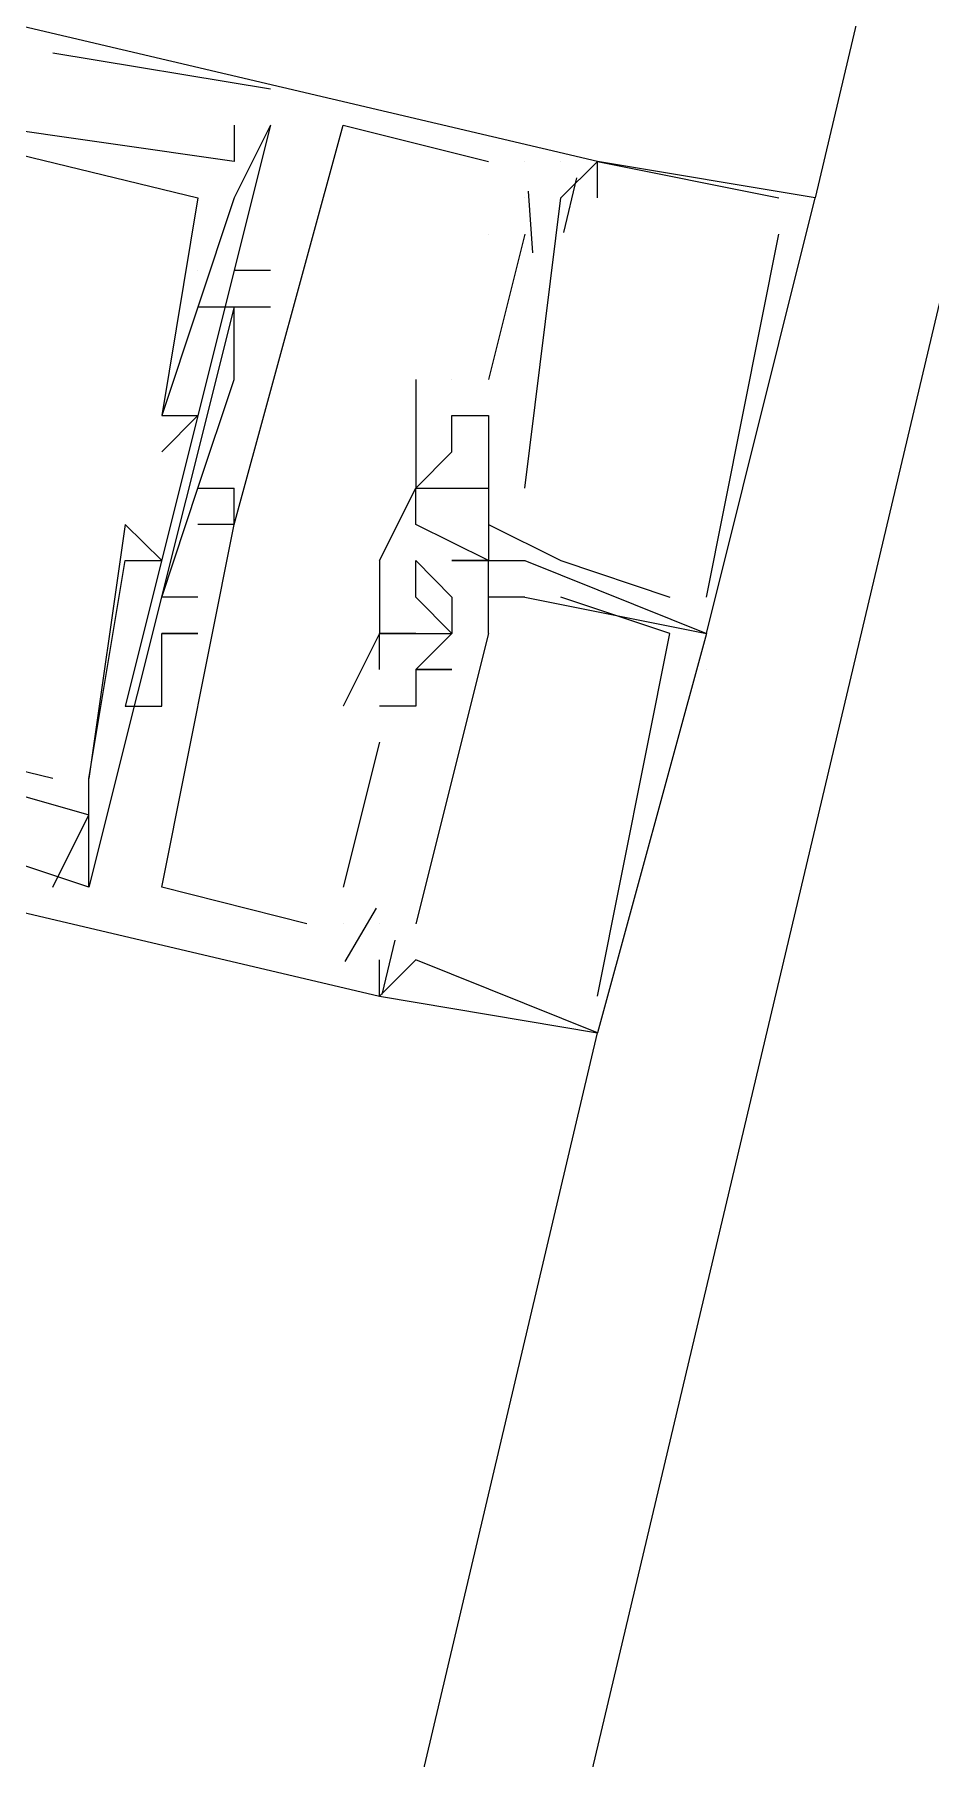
# Model space of a CAD drawing. Header units: feet. Extents: x -84 to 198, y -22 to 181.
# Drawn here: x 118.62 to 118.949, y 66.778 to 67.411 of the extents above; entities that cross this region are included whole.
import ezdxf

# ---------------------------------------------------------------- set-up
doc = ezdxf.new("R2010")
doc.units = ezdxf.units.FT
doc.layers.add('A-LINEA', color=7, linetype='CONTINUOUS')

msp = doc.modelspace()

# ---------------------------------------------------------------- linework, layer by layer
at = {"layer": 'A-LINEA'}
for p, q in [((124.44, 90.4978), (117.1467, 59.6844)), ((120.56, 74.3644), (118.9067, 67.3511)), ((118.6267, 67.4044), (118.7067, 67.3911)), ((118.6267, 67.4044), (118.6267, 67.4044)), ((118.6267, 67.4044), (118.7067, 67.3911)), ((118.6267, 67.4044), (118.6267, 67.4044)), ((118.6267, 67.4044), (118.7067, 67.3911)), ((118.6267, 67.4044), (118.6267, 67.4044)), ((118.7067, 67.3911), (118.7067, 67.3911)), ((118.7067, 67.3911), (118.7067, 67.3911)), ((118.7067, 67.3911), (118.7067, 67.3911)), ((118.6933, 67.3778), (118.6933, 67.3778)), ((118.6933, 67.3778), (118.6933, 67.3778)), ((118.6933, 67.3778), (118.6933, 67.3778)), ((118.7067, 67.3778), (118.7067, 67.3778)), ((118.7067, 67.3778), (118.7067, 67.3778)), ((118.7067, 67.3778), (118.7067, 67.3778)), ((118.7067, 67.3778), (118.7067, 67.3778)), ((118.7067, 67.3778), (118.7067, 67.3778)), ((118.7067, 67.3778), (118.7067, 67.3778)), ((118.7333, 67.3778), (118.7333, 67.3778)), ((118.7333, 67.3778), (118.7333, 67.3778)), ((118.7333, 67.3778), (118.7333, 67.3778)), ((118.6933, 67.3644), (118.6933, 67.3644)), ((118.6933, 67.3644), (118.6933, 67.3644)), ((118.6933, 67.3644), (118.6933, 67.3644)), ((118.7867, 67.3644), (118.7867, 67.3644)), ((118.7867, 67.3644), (118.7867, 67.3644)), ((118.7867, 67.3644), (118.7867, 67.3644)), ((118.8, 67.3644), (118.8, 67.3644)), ((118.8, 67.3644), (118.8, 67.3644)), ((118.8, 67.3644), (118.8, 67.3644)), ((118.8133, 67.3644), (118.8133, 67.3644)), ((118.8133, 67.3644), (118.8133, 67.3644)), ((118.8133, 67.3644), (118.8133, 67.3644)), ((118.8133, 67.3644), (118.8133, 67.3644)), ((118.8133, 67.3644), (118.8133, 67.3644)), ((118.8133, 67.3644), (118.8133, 67.3644)), ((118.8267, 67.3644), (118.8267, 67.3644)), ((118.8267, 67.3644), (118.8267, 67.3644)), ((118.8267, 67.3644), (118.8267, 67.3644)), ((118.8267, 67.3644), (118.8267, 67.3644)), ((118.8267, 67.3644), (118.8267, 67.3644)), ((118.8267, 67.3644), (118.8267, 67.3644)), ((118.8267, 67.3644), (118.8267, 67.3644)), ((118.8267, 67.3644), (118.8267, 67.3644)), ((118.8267, 67.3644), (118.8267, 67.3644)), ((118.819, 67.3584), (118.8143, 67.3384)), ((118.819, 67.3584), (118.8143, 67.3384)), ((118.819, 67.3584), (118.8143, 67.3384)), ((118.68, 67.3511), (118.68, 67.3511)), ((118.68, 67.3511), (118.68, 67.3511)), ((118.68, 67.3511), (118.68, 67.3511)), ((118.6933, 67.3511), (118.6933, 67.3511)), ((118.6933, 67.3511), (118.6933, 67.3511)), ((118.6933, 67.3511), (118.6933, 67.3511)), ((118.8, 67.2444), (118.8133, 67.3511)), ((118.8, 67.3511), (118.8, 67.3511)), ((118.8, 67.2444), (118.8133, 67.3511)), ((118.8, 67.3511), (118.8, 67.3511)), ((118.8, 67.2444), (118.8133, 67.3511)), ((118.8, 67.3511), (118.8, 67.3511)), ((118.8013, 67.3536), (118.8029, 67.3309)), ((118.8013, 67.3536), (118.8029, 67.3309)), ((118.8013, 67.3536), (118.8029, 67.3309)), ((118.8133, 67.3511), (118.8133, 67.3511)), ((118.8133, 67.3511), (118.8133, 67.3511)), ((118.8133, 67.3511), (118.8133, 67.3511)), ((118.8133, 67.3511), (118.8133, 67.3511)), ((118.8133, 67.3511), (118.8133, 67.3511)), ((118.8133, 67.3511), (118.8133, 67.3511)), ((118.8267, 67.3511), (118.8267, 67.3511)), ((118.8267, 67.3511), (118.8267, 67.3511)), ((118.8267, 67.3511), (118.8267, 67.3511)), ((118.8933, 67.3511), (118.8933, 67.3511)), ((118.8933, 67.3511), (118.8933, 67.3511)), ((118.8933, 67.3511), (118.8933, 67.3511)), ((118.9067, 67.3511), (118.9067, 67.3511)), ((118.9067, 67.3511), (118.9067, 67.3511)), ((118.9067, 67.3511), (118.9067, 67.3511)), ((118.7867, 67.3378), (118.7867, 67.3378)), ((118.8, 67.3378), (118.7867, 67.2844)), ((118.7867, 67.3378), (118.7867, 67.3378)), ((118.8, 67.3378), (118.7867, 67.2844)), ((118.7867, 67.3378), (118.7867, 67.3378)), ((118.8, 67.3378), (118.7867, 67.2844)), ((118.8, 67.3378), (118.8, 67.3378)), ((118.8, 67.3378), (118.8, 67.3378)), ((118.8, 67.3378), (118.8, 67.3378)), ((118.8933, 67.3378), (118.8933, 67.3378)), ((118.8933, 67.3378), (118.8933, 67.3378)), ((118.8933, 67.3378), (118.8933, 67.3378)), ((118.68, 67.3244), (118.68, 67.3244)), ((118.68, 67.3244), (118.68, 67.3244)), ((118.68, 67.3244), (118.68, 67.3244)), ((118.68, 67.3244), (118.68, 67.3244)), ((118.68, 67.3244), (118.68, 67.3244)), ((118.68, 67.3244), (118.68, 67.3244)), ((118.7067, 67.3244), (118.6933, 67.3244)), ((118.6933, 67.3244), (118.6933, 67.3244)), ((118.7067, 67.3244), (118.6933, 67.3244)), ((118.6933, 67.3244), (118.6933, 67.3244)), ((118.7067, 67.3244), (118.6933, 67.3244)), ((118.6933, 67.3244), (118.6933, 67.3244)), ((118.7067, 67.3244), (118.7067, 67.3244)), ((118.7067, 67.3244), (118.7067, 67.3244)), ((118.7067, 67.3244), (118.7067, 67.3244)), ((118.68, 67.3111), (118.68, 67.3111)), ((118.68, 67.3111), (118.68, 67.3111)), ((118.68, 67.3111), (118.68, 67.3111)), ((118.6933, 67.3111), (118.6933, 67.3111)), ((118.6933, 67.3111), (118.6933, 67.3111)), ((118.6933, 67.3111), (118.6933, 67.3111)), ((118.6933, 67.3111), (118.6933, 67.3111)), ((118.6933, 67.3111), (118.6933, 67.3111)), ((118.6933, 67.3111), (118.6933, 67.3111)), ((118.7067, 67.3111), (118.7067, 67.3111)), ((118.7067, 67.3111), (118.7067, 67.3111)), ((118.7067, 67.3111), (118.7067, 67.3111)), ((118.6933, 67.2844), (118.6933, 67.2844)), ((118.6933, 67.2844), (118.6933, 67.2844)), ((118.6933, 67.2844), (118.6933, 67.2844)), ((118.76, 67.2844), (118.76, 67.2844)), ((118.76, 67.2844), (118.76, 67.2844)), ((118.76, 67.2844), (118.76, 67.2844)), ((118.7733, 67.2844), (118.7733, 67.2844)), ((118.7733, 67.2844), (118.7733, 67.2844)), ((118.7733, 67.2844), (118.7733, 67.2844)), ((118.7733, 67.2844), (118.7733, 67.2844)), ((118.7733, 67.2844), (118.7733, 67.2844)), ((118.7733, 67.2844), (118.7733, 67.2844)), ((118.7867, 67.2844), (118.7867, 67.2844)), ((118.7867, 67.2844), (118.7867, 67.2844)), ((118.7867, 67.2844), (118.7867, 67.2844)), ((118.6667, 67.2711), (118.6667, 67.2711)), ((118.6667, 67.2711), (118.6667, 67.2711)), ((118.6667, 67.2711), (118.6667, 67.2711)), ((118.6667, 67.2711), (118.6667, 67.2711)), ((118.6667, 67.2711), (118.6667, 67.2711)), ((118.6667, 67.2711), (118.6667, 67.2711)), ((118.68, 67.2711), (118.68, 67.2711)), ((118.68, 67.2711), (118.68, 67.2711)), ((118.68, 67.2711), (118.68, 67.2711)), ((118.7733, 67.2711), (118.7733, 67.2711)), ((118.7733, 67.2711), (118.7733, 67.2711)), ((118.7733, 67.2711), (118.7733, 67.2711)), ((118.7867, 67.2711), (118.7867, 67.2711)), ((118.7867, 67.2711), (118.7867, 67.2711)), ((118.7867, 67.2711), (118.7867, 67.2711)), ((118.6667, 67.2578), (118.6667, 67.2578)), ((118.6667, 67.2578), (118.6667, 67.2578)), ((118.6667, 67.2578), (118.6667, 67.2578)), ((118.7733, 67.2578), (118.7733, 67.2578)), ((118.7733, 67.2578), (118.7733, 67.2578)), ((118.7733, 67.2578), (118.7733, 67.2578)), ((118.7867, 67.2578), (118.7867, 67.2578)), ((118.7867, 67.2578), (118.7867, 67.2578)), ((118.7867, 67.2578), (118.7867, 67.2578)), ((118.68, 67.2444), (118.68, 67.2444)), ((118.68, 67.2444), (118.68, 67.2444)), ((118.68, 67.2444), (118.68, 67.2444)), ((118.68, 67.2444), (118.68, 67.2444)), ((118.68, 67.2444), (118.68, 67.2444)), ((118.68, 67.2444), (118.68, 67.2444)), ((118.6933, 67.2444), (118.6933, 67.2444)), ((118.6933, 67.2444), (118.6933, 67.2444)), ((118.6933, 67.2444), (118.6933, 67.2444)), ((118.6933, 67.2444), (118.6933, 67.2444)), ((118.6933, 67.2444), (118.6933, 67.2444)), ((118.6933, 67.2444), (118.6933, 67.2444)), ((118.76, 67.2444), (118.76, 67.2444)), ((118.76, 67.2444), (118.76, 67.2444)), ((118.76, 67.2444), (118.76, 67.2444)), ((118.76, 67.2444), (118.76, 67.2444)), ((118.76, 67.2444), (118.76, 67.2444)), ((118.76, 67.2444), (118.76, 67.2444)), ((118.76, 67.2444), (118.76, 67.2444)), ((118.76, 67.2444), (118.76, 67.2444)), ((118.76, 67.2444), (118.76, 67.2444)), ((118.7733, 67.2444), (118.7733, 67.2444)), ((118.7733, 67.2444), (118.7733, 67.2444)), ((118.7733, 67.2444), (118.7733, 67.2444)), ((118.7867, 67.2444), (118.7867, 67.2444)), ((118.7867, 67.2444), (118.7867, 67.2444)), ((118.7867, 67.2444), (118.7867, 67.2444)), ((118.7867, 67.2444), (118.7867, 67.2444)), ((118.7867, 67.2444), (118.7867, 67.2444)), ((118.7867, 67.2444), (118.7867, 67.2444)), ((118.7867, 67.2444), (118.7867, 67.2444)), ((118.7867, 67.2444), (118.7867, 67.2444)), ((118.7867, 67.2444), (118.7867, 67.2444)), ((118.8, 67.2444), (118.8, 67.2444)), ((118.8, 67.2444), (118.8, 67.2444)), ((118.8, 67.2444), (118.8, 67.2444)), ((118.6533, 67.2311), (118.6533, 67.2311)), ((118.6533, 67.2311), (118.6533, 67.2311)), ((118.6533, 67.2311), (118.6533, 67.2311)), ((118.6933, 67.2311), (118.68, 67.2311)), ((118.68, 67.2311), (118.68, 67.2311)), ((118.6933, 67.2311), (118.68, 67.2311)), ((118.68, 67.2311), (118.68, 67.2311)), ((118.6933, 67.2311), (118.68, 67.2311)), ((118.68, 67.2311), (118.68, 67.2311)), ((118.6933, 67.2311), (118.6933, 67.2311)), ((118.6933, 67.2311), (118.6933, 67.2311)), ((118.6933, 67.2311), (118.6933, 67.2311)), ((118.6933, 67.2311), (118.6933, 67.2311)), ((118.6933, 67.2311), (118.6933, 67.2311)), ((118.6933, 67.2311), (118.6933, 67.2311)), ((118.6933, 67.2311), (118.6933, 67.2311)), ((118.6933, 67.2311), (118.6933, 67.2311)), ((118.6933, 67.2311), (118.6933, 67.2311)), ((118.76, 67.2311), (118.76, 67.2311)), ((118.76, 67.2311), (118.76, 67.2311)), ((118.76, 67.2311), (118.76, 67.2311)), ((118.7867, 67.2311), (118.7867, 67.2311)), ((118.7867, 67.2311), (118.7867, 67.2311)), ((118.7867, 67.2311), (118.7867, 67.2311)), ((118.6533, 67.2178), (118.6533, 67.2178)), ((118.6533, 67.2178), (118.6533, 67.2178)), ((118.6533, 67.2178), (118.6533, 67.2178)), ((118.6667, 67.2178), (118.6667, 67.2178)), ((118.6667, 67.2178), (118.6667, 67.2178)), ((118.6667, 67.2178), (118.6667, 67.2178)), ((118.7467, 67.2178), (118.7467, 67.2178)), ((118.7467, 67.2178), (118.7467, 67.2178)), ((118.7467, 67.2178), (118.7467, 67.2178)), ((118.7467, 67.2178), (118.7467, 67.2178)), ((118.7467, 67.2178), (118.7467, 67.2178)), ((118.7467, 67.2178), (118.7467, 67.2178)), ((118.76, 67.2178), (118.76, 67.2178)), ((118.76, 67.2178), (118.76, 67.2178)), ((118.76, 67.2178), (118.76, 67.2178)), ((118.76, 67.2178), (118.76, 67.2178)), ((118.76, 67.2178), (118.76, 67.2178)), ((118.76, 67.2178), (118.76, 67.2178)), ((118.76, 67.2178), (118.76, 67.2178)), ((118.76, 67.2178), (118.76, 67.2178)), ((118.76, 67.2178), (118.76, 67.2178)), ((118.76, 67.2178), (118.76, 67.2178)), ((118.76, 67.2178), (118.76, 67.2178)), ((118.76, 67.2178), (118.76, 67.2178)), ((118.76, 67.2178), (118.76, 67.2178)), ((118.76, 67.2178), (118.76, 67.2178)), ((118.76, 67.2178), (118.76, 67.2178)), ((118.7733, 67.2178), (118.7733, 67.2178)), ((118.7733, 67.2178), (118.7733, 67.2178)), ((118.7733, 67.2178), (118.7733, 67.2178)), ((118.7733, 67.2178), (118.7733, 67.2178)), ((118.7733, 67.2178), (118.7733, 67.2178)), ((118.7733, 67.2178), (118.7733, 67.2178)), ((118.7867, 67.2178), (118.7867, 67.2178)), ((118.7867, 67.2178), (118.7867, 67.2178)), ((118.7867, 67.2178), (118.7867, 67.2178)), ((118.7867, 67.2178), (118.7867, 67.2178)), ((118.7867, 67.2178), (118.7867, 67.2178)), ((118.7867, 67.2178), (118.7867, 67.2178)), ((118.7867, 67.2178), (118.7867, 67.2178)), ((118.7867, 67.2178), (118.7867, 67.2178)), ((118.7867, 67.2178), (118.7867, 67.2178)), ((118.8, 67.2178), (118.8, 67.2178)), ((118.8, 67.2178), (118.8, 67.2178)), ((118.8, 67.2178), (118.8, 67.2178)), ((118.8, 67.2178), (118.8, 67.2178)), ((118.8, 67.2178), (118.8, 67.2178)), ((118.8, 67.2178), (118.8, 67.2178)), ((118.8133, 67.2178), (118.8133, 67.2178)), ((118.8133, 67.2178), (118.8133, 67.2178)), ((118.8133, 67.2178), (118.8133, 67.2178)), ((118.6667, 67.2044), (118.6667, 67.2044)), ((118.6667, 67.2044), (118.6667, 67.2044)), ((118.6667, 67.2044), (118.6667, 67.2044)), ((118.68, 67.2044), (118.68, 67.2044)), ((118.68, 67.2044), (118.68, 67.2044)), ((118.68, 67.2044), (118.68, 67.2044)), ((118.76, 67.2044), (118.76, 67.2044)), ((118.76, 67.2044), (118.76, 67.2044)), ((118.76, 67.2044), (118.76, 67.2044)), ((118.7733, 67.2044), (118.7733, 67.2044)), ((118.7733, 67.2044), (118.7733, 67.2044)), ((118.7733, 67.2044), (118.7733, 67.2044)), ((118.7867, 67.1911), (118.7867, 67.2044)), ((118.7867, 67.2044), (118.7867, 67.2044)), ((118.7867, 67.2044), (118.7867, 67.2044)), ((118.7867, 67.1911), (118.7867, 67.2044)), ((118.7867, 67.2044), (118.7867, 67.2044)), ((118.7867, 67.2044), (118.7867, 67.2044)), ((118.7867, 67.1911), (118.7867, 67.2044)), ((118.7867, 67.2044), (118.7867, 67.2044)), ((118.7867, 67.2044), (118.7867, 67.2044)), ((118.8, 67.2044), (118.8, 67.2044)), ((118.8, 67.2044), (118.8, 67.2044)), ((118.8, 67.2044), (118.8, 67.2044)), ((118.8, 67.2044), (118.8, 67.2044)), ((118.8, 67.2044), (118.8, 67.2044)), ((118.8, 67.2044), (118.8, 67.2044)), ((118.8, 67.2044), (118.8, 67.2044)), ((118.8, 67.2044), (118.8, 67.2044)), ((118.8, 67.2044), (118.8, 67.2044)), ((118.8133, 67.2044), (118.8133, 67.2044)), ((118.8133, 67.2044), (118.8133, 67.2044)), ((118.8133, 67.2044), (118.8133, 67.2044)), ((118.8533, 67.2044), (118.8533, 67.2044)), ((118.8533, 67.2044), (118.8533, 67.2044)), ((118.8533, 67.2044), (118.8533, 67.2044)), ((118.8667, 67.2044), (118.8667, 67.2044)), ((118.8667, 67.2044), (118.8667, 67.2044)), ((118.8667, 67.2044), (118.8667, 67.2044)), ((118.8667, 67.2044), (118.8667, 67.2044)), ((118.6667, 67.1911), (118.6667, 67.1911)), ((118.6667, 67.1911), (118.6667, 67.1911)), ((118.6667, 67.1911), (118.6667, 67.1911)), ((118.6667, 67.1911), (118.6667, 67.1911)), ((118.6667, 67.1911), (118.6667, 67.1911)), ((118.6667, 67.1911), (118.6667, 67.1911)), ((118.68, 67.1911), (118.68, 67.1911)), ((118.68, 67.1911), (118.68, 67.1911)), ((118.68, 67.1911), (118.68, 67.1911)), ((118.68, 67.1911), (118.68, 67.1911)), ((118.68, 67.1911), (118.68, 67.1911)), ((118.68, 67.1911), (118.68, 67.1911)), ((118.68, 67.1911), (118.68, 67.1911)), ((118.68, 67.1911), (118.68, 67.1911)), ((118.68, 67.1911), (118.68, 67.1911)), ((118.7467, 67.1911), (118.7467, 67.1911)), ((118.7467, 67.1911), (118.7467, 67.1911)), ((118.7467, 67.1911), (118.7467, 67.1911)), ((118.7467, 67.1911), (118.7467, 67.1911)), ((118.7467, 67.1911), (118.7467, 67.1911)), ((118.7467, 67.1911), (118.7467, 67.1911)), ((118.7467, 67.1911), (118.7467, 67.1911)), ((118.7467, 67.1911), (118.7467, 67.1911)), ((118.7467, 67.1911), (118.7467, 67.1911)), ((118.7867, 67.1911), (118.76, 67.0844)), ((118.76, 67.1911), (118.76, 67.1911)), ((118.76, 67.1911), (118.76, 67.1911)), ((118.7867, 67.1911), (118.76, 67.0844)), ((118.76, 67.1911), (118.76, 67.1911)), ((118.76, 67.1911), (118.76, 67.1911)), ((118.7867, 67.1911), (118.76, 67.0844)), ((118.76, 67.1911), (118.76, 67.1911)), ((118.76, 67.1911), (118.76, 67.1911)), ((118.7733, 67.1911), (118.7733, 67.1911)), ((118.7733, 67.1911), (118.7733, 67.1911)), ((118.7733, 67.1911), (118.7733, 67.1911)), ((118.7733, 67.1911), (118.7733, 67.1911)), ((118.7733, 67.1911), (118.7733, 67.1911)), ((118.7733, 67.1911), (118.7733, 67.1911)), ((118.7733, 67.1911), (118.7733, 67.1911)), ((118.7733, 67.1911), (118.7733, 67.1911)), ((118.7733, 67.1911), (118.7733, 67.1911)), ((118.7867, 67.1911), (118.7867, 67.1911)), ((118.7867, 67.1911), (118.7867, 67.1911)), ((118.7867, 67.1911), (118.7867, 67.1911)), ((118.7867, 67.1911), (118.7867, 67.1911)), ((118.7867, 67.1911), (118.7867, 67.1911)), ((118.7867, 67.1911), (118.7867, 67.1911)), ((118.8533, 67.1911), (118.8533, 67.1911)), ((118.8533, 67.1911), (118.8533, 67.1911)), ((118.8533, 67.1911), (118.8533, 67.1911)), ((118.8667, 67.1911), (118.8667, 67.1911)), ((118.8667, 67.1911), (118.8667, 67.1911)), ((118.8667, 67.1911), (118.8667, 67.1911)), ((118.8667, 67.1911), (118.8667, 67.1911)), ((118.8667, 67.1911), (118.8667, 67.1911)), ((118.8667, 67.1911), (118.8667, 67.1911)), ((118.6667, 67.1778), (118.6667, 67.1778)), ((118.6667, 67.1778), (118.6667, 67.1778)), ((118.6667, 67.1778), (118.6667, 67.1778)), ((118.7467, 67.1778), (118.7467, 67.1778)), ((118.7467, 67.1778), (118.7467, 67.1778)), ((118.7467, 67.1778), (118.7467, 67.1778)), ((118.76, 67.1778), (118.76, 67.1778)), ((118.76, 67.1778), (118.76, 67.1778)), ((118.76, 67.1778), (118.76, 67.1778)), ((118.76, 67.1778), (118.76, 67.1778)), ((118.76, 67.1778), (118.76, 67.1778)), ((118.76, 67.1778), (118.76, 67.1778)), ((118.7733, 67.1778), (118.7733, 67.1778)), ((118.7733, 67.1778), (118.7733, 67.1778)), ((118.7733, 67.1778), (118.7733, 67.1778)), ((118.8667, 67.1778), (118.8667, 67.1778)), ((118.6533, 67.1644), (118.6533, 67.1644)), ((118.6533, 67.1644), (118.6533, 67.1644)), ((118.6533, 67.1644), (118.6533, 67.1644)), ((118.6667, 67.1644), (118.6667, 67.1644)), ((118.6667, 67.1644), (118.6667, 67.1644)), ((118.6667, 67.1644), (118.6667, 67.1644)), ((118.6667, 67.1644), (118.6667, 67.1644)), ((118.6667, 67.1644), (118.6667, 67.1644)), ((118.6667, 67.1644), (118.6667, 67.1644)), ((118.7333, 67.1644), (118.7333, 67.1644)), ((118.7333, 67.1644), (118.7333, 67.1644)), ((118.7333, 67.1644), (118.7333, 67.1644)), ((118.7467, 67.1644), (118.7467, 67.1644)), ((118.7467, 67.1644), (118.7467, 67.1644)), ((118.7467, 67.1644), (118.7467, 67.1644)), ((118.7467, 67.1644), (118.7467, 67.1644)), ((118.7467, 67.1644), (118.7467, 67.1644)), ((118.7467, 67.1644), (118.7467, 67.1644)), ((118.7467, 67.1644), (118.7467, 67.1644)), ((118.7467, 67.1644), (118.7467, 67.1644)), ((118.7467, 67.1644), (118.7467, 67.1644)), ((118.76, 67.1644), (118.76, 67.1644)), ((118.76, 67.1644), (118.76, 67.1644)), ((118.76, 67.1644), (118.76, 67.1644)), ((118.7467, 67.1511), (118.7333, 67.0978)), ((118.7467, 67.1511), (118.7333, 67.0978)), ((118.7467, 67.1511), (118.7333, 67.0978)), ((118.7467, 67.1511), (118.7467, 67.1511)), ((118.7467, 67.1511), (118.7467, 67.1511)), ((118.7467, 67.1511), (118.7467, 67.1511)), ((118.6267, 67.1378), (118.6267, 67.1378)), ((118.6267, 67.1378), (118.6267, 67.1378)), ((118.6267, 67.1378), (118.6267, 67.1378)), ((118.64, 67.1378), (118.64, 67.1378)), ((118.64, 67.1378), (118.64, 67.1378)), ((118.64, 67.1378), (118.64, 67.1378)), ((118.64, 67.1378), (118.64, 67.1378)), ((118.64, 67.1378), (118.64, 67.1378)), ((118.64, 67.1378), (118.64, 67.1378)), ((118.6267, 67.0978), (118.64, 67.1244)), ((118.6267, 67.0978), (118.64, 67.1244)), ((118.6267, 67.0978), (118.64, 67.1244)), ((118.64, 67.1244), (118.64, 67.1244)), ((118.64, 67.1244), (118.64, 67.1244)), ((118.64, 67.1244), (118.64, 67.1244)), ((118.6267, 67.0978), (118.6267, 67.0978)), ((118.6267, 67.0978), (118.6267, 67.0978)), ((118.6267, 67.0978), (118.6267, 67.0978)), ((118.64, 67.0978), (118.64, 67.0978)), ((118.64, 67.0978), (118.64, 67.0978)), ((118.64, 67.0978), (118.64, 67.0978)), ((118.64, 67.0978), (118.64, 67.0978)), ((118.64, 67.0978), (118.64, 67.0978)), ((118.64, 67.0978), (118.64, 67.0978)), ((118.6667, 67.0978), (118.6667, 67.0978)), ((118.6667, 67.0978), (118.6667, 67.0978)), ((118.6667, 67.0978), (118.6667, 67.0978)), ((118.7333, 67.0978), (118.7333, 67.0978)), ((118.7333, 67.0978), (118.7333, 67.0978)), ((118.7333, 67.0978), (118.7333, 67.0978)), ((118.7455, 67.0902), (118.7339, 67.0706)), ((118.7455, 67.0902), (118.7339, 67.0706)), ((118.7455, 67.0902), (118.7339, 67.0706)), ((118.72, 67.0844), (118.72, 67.0844)), ((118.72, 67.0844), (118.72, 67.0844)), ((118.72, 67.0844), (118.72, 67.0844)), ((118.7333, 67.0844), (118.7333, 67.0844)), ((118.7333, 67.0844), (118.7333, 67.0844)), ((118.7333, 67.0844), (118.7333, 67.0844)), ((118.7467, 67.0844), (118.7467, 67.0844)), ((118.7467, 67.0844), (118.7467, 67.0844)), ((118.7467, 67.0844), (118.7467, 67.0844)), ((118.7467, 67.0844), (118.7467, 67.0844)), ((118.7467, 67.0844), (118.7467, 67.0844)), ((118.7467, 67.0844), (118.7467, 67.0844)), ((118.7523, 67.0784), (118.7476, 67.0584)), ((118.7523, 67.0784), (118.7476, 67.0584)), ((118.7523, 67.0784), (118.7476, 67.0584)), ((118.76, 67.0844), (118.76, 67.0844)), ((118.76, 67.0844), (118.76, 67.0844)), ((118.76, 67.0844), (118.76, 67.0844)), ((118.7467, 67.0711), (118.7467, 67.0711)), ((118.7467, 67.0711), (118.7467, 67.0711)), ((118.7467, 67.0711), (118.7467, 67.0711)), ((118.76, 67.0711), (118.76, 67.0711)), ((118.76, 67.0711), (118.76, 67.0711)), ((118.76, 67.0711), (118.76, 67.0711)), ((118.7467, 67.0578), (118.7467, 67.0578)), ((118.7467, 67.0578), (118.7467, 67.0578)), ((118.7467, 67.0578), (118.7467, 67.0578)), ((118.7467, 67.0578), (118.7467, 67.0578)), ((118.7467, 67.0578), (118.7467, 67.0578)), ((118.7467, 67.0578), (118.7467, 67.0578)), ((118.8267, 67.0578), (118.8267, 67.0578)), ((118.8267, 67.0578), (118.8267, 67.0578)), ((118.8267, 67.0578), (118.8267, 67.0578)), ((117.1733, 60.0311), (118.8267, 67.0444)), ((118.8267, 67.0444), (118.8267, 67.0444)), ((118.8267, 67.0444), (118.8267, 67.0444)), ((118.8267, 67.0444), (118.8267, 67.0444)), ((118.8267, 67.0444), (118.8267, 67.0444)), ((118.8267, 67.0444), (118.8267, 67.0444)), ((118.8267, 67.0444), (118.8267, 67.0444))]:
    msp.add_line(p, q, dxfattribs=at)
for points in [[(118.8267, 67.3644), (118.1467, 67.5244), (118.1067, 67.3778), (118.1333, 67.3644), (118.1067, 67.2978), (118.1333, 67.2844), (118.1333, 67.2978)], [(118.8267, 67.3644), (118.1467, 67.5244), (118.1067, 67.3778), (118.1333, 67.3644), (118.1067, 67.2978), (118.1333, 67.2844), (118.1333, 67.2978)], [(118.8267, 67.3644), (118.1467, 67.5244), (118.1067, 67.3778), (118.1333, 67.3644), (118.1067, 67.2978), (118.1333, 67.2844), (118.1333, 67.2978)], [(118.16, 67.5111), (118.16, 67.4978), (118.1867, 67.4978), (118.16, 67.3911), (118.16, 67.3778), (118.1867, 67.4711), (118.68, 67.3511), (118.6667, 67.2711)], [(118.16, 67.5111), (118.16, 67.4978), (118.1867, 67.4978), (118.16, 67.3911), (118.16, 67.3778), (118.1867, 67.4711), (118.68, 67.3511), (118.6667, 67.2711)], [(118.16, 67.5111), (118.16, 67.4978), (118.1867, 67.4978), (118.16, 67.3911), (118.16, 67.3778), (118.1867, 67.4711), (118.68, 67.3511), (118.6667, 67.2711)], [(118.6933, 67.3778), (118.6933, 67.3644), (118.6, 67.3778), (118.6, 67.3911)], [(118.6933, 67.3778), (118.6933, 67.3644), (118.6, 67.3778), (118.6, 67.3911)], [(118.6933, 67.3778), (118.6933, 67.3644), (118.6, 67.3778), (118.6, 67.3911)], [(118.1333, 67.3644), (118.1067, 67.3778), (118.0667, 67.2178), (118.7467, 67.0578), (118.7467, 67.0711)], [(118.1333, 67.3644), (118.1067, 67.3778), (118.0667, 67.2178), (118.7467, 67.0578), (118.7467, 67.0711)], [(118.1333, 67.3644), (118.1067, 67.3778), (118.0667, 67.2178), (118.7467, 67.0578), (118.7467, 67.0711)], [(118.7067, 67.3778), (118.6533, 67.1644), (118.6667, 67.1644), (118.6667, 67.1778)], [(118.7067, 67.3778), (118.6533, 67.1644), (118.6667, 67.1644), (118.6667, 67.1778)], [(118.7067, 67.3778), (118.6533, 67.1644), (118.6667, 67.1644), (118.6667, 67.1778)], [(118.7067, 67.3778), (118.6933, 67.3511), (118.6667, 67.2711), (118.68, 67.2711), (118.6667, 67.2578), (118.6667, 67.2578)], [(118.7067, 67.3778), (118.6933, 67.3511), (118.6667, 67.2711), (118.68, 67.2711), (118.6667, 67.2578), (118.6667, 67.2578)], [(118.7067, 67.3778), (118.6933, 67.3511), (118.6667, 67.2711), (118.68, 67.2711), (118.6667, 67.2578), (118.6667, 67.2578)], [(118.6933, 67.2311), (118.7333, 67.3778), (118.7867, 67.3644)], [(118.6933, 67.2311), (118.7333, 67.3778), (118.7867, 67.3644)], [(118.6933, 67.2311), (118.7333, 67.3778), (118.7867, 67.3644)], [(118.8, 67.2044), (118.8667, 67.1911), (118.9067, 67.3511), (118.9067, 67.3511), (118.8267, 67.3644), (118.8133, 67.3511)], [(118.8, 67.2044), (118.8667, 67.1911), (118.9067, 67.3511), (118.9067, 67.3511), (118.8267, 67.3644), (118.8133, 67.3511)], [(118.8, 67.2044), (118.8667, 67.1911), (118.9067, 67.3511), (118.9067, 67.3511), (118.8267, 67.3644), (118.8133, 67.3511)], [(118.8267, 67.3511), (118.8267, 67.3644), (118.8933, 67.3511)], [(118.8267, 67.3511), (118.8267, 67.3644), (118.8933, 67.3511)], [(118.8267, 67.3511), (118.8267, 67.3644), (118.8933, 67.3511)], [(118.6267, 67.1378), (118.1333, 67.2578), (118.16, 67.3378)], [(118.6267, 67.1378), (118.1333, 67.2578), (118.16, 67.3378)], [(118.6267, 67.1378), (118.1333, 67.2578), (118.16, 67.3378)], [(118.8667, 67.2044), (118.8933, 67.3378), (118.8933, 67.3378)], [(118.8667, 67.2044), (118.8933, 67.3378), (118.8933, 67.3378)], [(118.8667, 67.2044), (118.8933, 67.3378), (118.8933, 67.3378)], [(118.68, 67.3111), (118.6933, 67.3111), (118.64, 67.0978), (118.56, 67.1244)], [(118.68, 67.3111), (118.6933, 67.3111), (118.64, 67.0978), (118.56, 67.1244)], [(118.68, 67.3111), (118.6933, 67.3111), (118.64, 67.0978), (118.56, 67.1244)], [(118.68, 67.2444), (118.6933, 67.2844), (118.6933, 67.3111), (118.7067, 67.3111)], [(118.68, 67.2444), (118.6933, 67.2844), (118.6933, 67.3111), (118.7067, 67.3111)], [(118.68, 67.2444), (118.6933, 67.2844), (118.6933, 67.3111), (118.7067, 67.3111)], [(118.76, 67.2844), (118.76, 67.2444), (118.7733, 67.2578), (118.7733, 67.2711), (118.7867, 67.2711), (118.7867, 67.2578), (118.7867, 67.2444)], [(118.76, 67.2844), (118.76, 67.2444), (118.7733, 67.2578), (118.7733, 67.2711), (118.7867, 67.2711), (118.7867, 67.2578), (118.7867, 67.2444)], [(118.76, 67.2844), (118.76, 67.2444), (118.7733, 67.2578), (118.7733, 67.2711), (118.7867, 67.2711), (118.7867, 67.2578), (118.7867, 67.2444)], [(118.72, 67.0844), (118.6667, 67.0978), (118.6933, 67.2311), (118.6933, 67.2444)], [(118.72, 67.0844), (118.6667, 67.0978), (118.6933, 67.2311), (118.6933, 67.2444)], [(118.72, 67.0844), (118.6667, 67.0978), (118.6933, 67.2311), (118.6933, 67.2444)], [(118.68, 67.2044), (118.6667, 67.2044), (118.68, 67.2444), (118.6933, 67.2444)], [(118.68, 67.2044), (118.6667, 67.2044), (118.68, 67.2444), (118.6933, 67.2444)], [(118.68, 67.2044), (118.6667, 67.2044), (118.68, 67.2444), (118.6933, 67.2444)], [(118.7467, 67.2178), (118.76, 67.2444), (118.76, 67.2444), (118.76, 67.2444)], [(118.7467, 67.2178), (118.76, 67.2444), (118.76, 67.2444), (118.76, 67.2444)], [(118.7467, 67.2178), (118.76, 67.2444), (118.76, 67.2444), (118.76, 67.2444)], [(118.7867, 67.2444), (118.7867, 67.2178), (118.76, 67.2311), (118.76, 67.2444), (118.7867, 67.2444)], [(118.7867, 67.2444), (118.7867, 67.2178), (118.76, 67.2311), (118.76, 67.2444), (118.7867, 67.2444)], [(118.7867, 67.2444), (118.7867, 67.2178), (118.76, 67.2311), (118.76, 67.2444), (118.7867, 67.2444)], [(118.7733, 67.2444), (118.7733, 67.2444), (118.7867, 67.2444), (118.7867, 67.2444), (118.7867, 67.2311), (118.7867, 67.2311)], [(118.7733, 67.2444), (118.7733, 67.2444), (118.7867, 67.2444), (118.7867, 67.2444), (118.7867, 67.2311), (118.7867, 67.2311)], [(118.7733, 67.2444), (118.7733, 67.2444), (118.7867, 67.2444), (118.7867, 67.2444), (118.7867, 67.2311), (118.7867, 67.2311)], [(118.64, 67.0978), (118.64, 67.1378), (118.6533, 67.2178), (118.6667, 67.2178), (118.6533, 67.2311), (118.6533, 67.2311), (118.64, 67.1378)], [(118.64, 67.0978), (118.64, 67.1378), (118.6533, 67.2178), (118.6667, 67.2178), (118.6533, 67.2311), (118.6533, 67.2311), (118.64, 67.1378)], [(118.64, 67.0978), (118.64, 67.1378), (118.6533, 67.2178), (118.6667, 67.2178), (118.6533, 67.2311), (118.6533, 67.2311), (118.64, 67.1378)], [(118.7867, 67.2311), (118.8133, 67.2178), (118.8133, 67.2178), (118.8133, 67.2178), (118.8133, 67.2178), (118.8533, 67.2044), (118.8533, 67.2044)], [(118.7867, 67.2311), (118.8133, 67.2178), (118.8133, 67.2178), (118.8133, 67.2178), (118.8133, 67.2178), (118.8533, 67.2044), (118.8533, 67.2044)], [(118.7867, 67.2311), (118.8133, 67.2178), (118.8133, 67.2178), (118.8133, 67.2178), (118.8133, 67.2178), (118.8533, 67.2044), (118.8533, 67.2044)], [(118.8, 67.2178), (118.8667, 67.1911), (118.8267, 67.0444), (118.8267, 67.0444), (118.76, 67.0711), (118.7467, 67.0578), (118.8267, 67.0444)], [(118.7467, 67.2178), (118.7467, 67.1911), (118.7467, 67.1911), (118.7467, 67.1911), (118.7467, 67.1911)], [(118.8, 67.2178), (118.8667, 67.1911), (118.8267, 67.0444), (118.8267, 67.0444), (118.76, 67.0711), (118.7467, 67.0578), (118.8267, 67.0444)], [(118.7467, 67.2178), (118.7467, 67.1911), (118.7467, 67.1911), (118.7467, 67.1911), (118.7467, 67.1911)], [(118.8, 67.2178), (118.8667, 67.1911), (118.8267, 67.0444), (118.8267, 67.0444), (118.76, 67.0711), (118.7467, 67.0578), (118.8267, 67.0444)], [(118.7467, 67.2178), (118.7467, 67.1911), (118.7467, 67.1911), (118.7467, 67.1911), (118.7467, 67.1911)], [(118.7733, 67.1911), (118.76, 67.2044), (118.76, 67.2178), (118.7733, 67.2044), (118.7733, 67.1911)], [(118.7733, 67.1911), (118.76, 67.2044), (118.76, 67.2178), (118.7733, 67.2044), (118.7733, 67.1911)], [(118.7733, 67.1911), (118.76, 67.2044), (118.76, 67.2178), (118.7733, 67.2044), (118.7733, 67.1911)], [(118.8, 67.2044), (118.7867, 67.2044), (118.7867, 67.2178), (118.7733, 67.2178)], [(118.8, 67.2044), (118.7867, 67.2044), (118.7867, 67.2178), (118.7733, 67.2178)], [(118.8, 67.2044), (118.7867, 67.2044), (118.7867, 67.2178), (118.7733, 67.2178)], [(118.7733, 67.2178), (118.7867, 67.2178), (118.8, 67.2178)], [(118.7733, 67.2178), (118.7867, 67.2178), (118.8, 67.2178)], [(118.7733, 67.2178), (118.7867, 67.2178), (118.8, 67.2178)], [(118.8, 67.2044), (118.8, 67.2044), (118.8, 67.2044), (118.8, 67.2044), (118.7867, 67.2044), (118.7867, 67.2044)], [(118.8, 67.2044), (118.8, 67.2044), (118.8, 67.2044), (118.8, 67.2044), (118.7867, 67.2044), (118.7867, 67.2044)], [(118.8, 67.2044), (118.8, 67.2044), (118.8, 67.2044), (118.8, 67.2044), (118.7867, 67.2044), (118.7867, 67.2044)], [(118.8267, 67.0578), (118.8267, 67.0578), (118.8533, 67.1911), (118.8533, 67.1911), (118.8133, 67.2044)], [(118.8267, 67.0578), (118.8267, 67.0578), (118.8533, 67.1911), (118.8533, 67.1911), (118.8133, 67.2044)], [(118.8267, 67.0578), (118.8267, 67.0578), (118.8533, 67.1911), (118.8533, 67.1911), (118.8133, 67.2044)], [(118.6667, 67.1644), (118.6667, 67.1911), (118.68, 67.1911), (118.6667, 67.1911)], [(118.6667, 67.1644), (118.6667, 67.1911), (118.68, 67.1911), (118.6667, 67.1911)], [(118.6667, 67.1644), (118.6667, 67.1911), (118.68, 67.1911), (118.6667, 67.1911)], [(118.7467, 67.1778), (118.7467, 67.1911), (118.76, 67.1911), (118.7467, 67.1911), (118.7333, 67.1644)], [(118.7467, 67.1778), (118.7467, 67.1911), (118.76, 67.1911), (118.7467, 67.1911), (118.7333, 67.1644)], [(118.7467, 67.1778), (118.7467, 67.1911), (118.76, 67.1911), (118.7467, 67.1911), (118.7333, 67.1644)], [(118.7733, 67.1911), (118.76, 67.1778), (118.7733, 67.1778), (118.76, 67.1778), (118.76, 67.1644), (118.7467, 67.1644)], [(118.7733, 67.1911), (118.76, 67.1778), (118.7733, 67.1778), (118.76, 67.1778), (118.76, 67.1644), (118.7467, 67.1644)], [(118.7733, 67.1911), (118.76, 67.1778), (118.7733, 67.1778), (118.76, 67.1778), (118.76, 67.1644), (118.7467, 67.1644)], [(118.76, 67.1911), (118.7733, 67.1911), (118.7733, 67.1911), (118.7733, 67.1911)], [(118.76, 67.1911), (118.7733, 67.1911), (118.7733, 67.1911), (118.7733, 67.1911)], [(118.76, 67.1911), (118.7733, 67.1911), (118.7733, 67.1911), (118.7733, 67.1911)], [(118.5333, 67.1378), (118.5467, 67.1511), (118.64, 67.1244)], [(118.5333, 67.1378), (118.5467, 67.1511), (118.64, 67.1244)], [(118.5333, 67.1378), (118.5467, 67.1511), (118.64, 67.1244)]]:
    msp.add_lwpolyline(points, dxfattribs=at)

doc.saveas('drawing.dxf')
